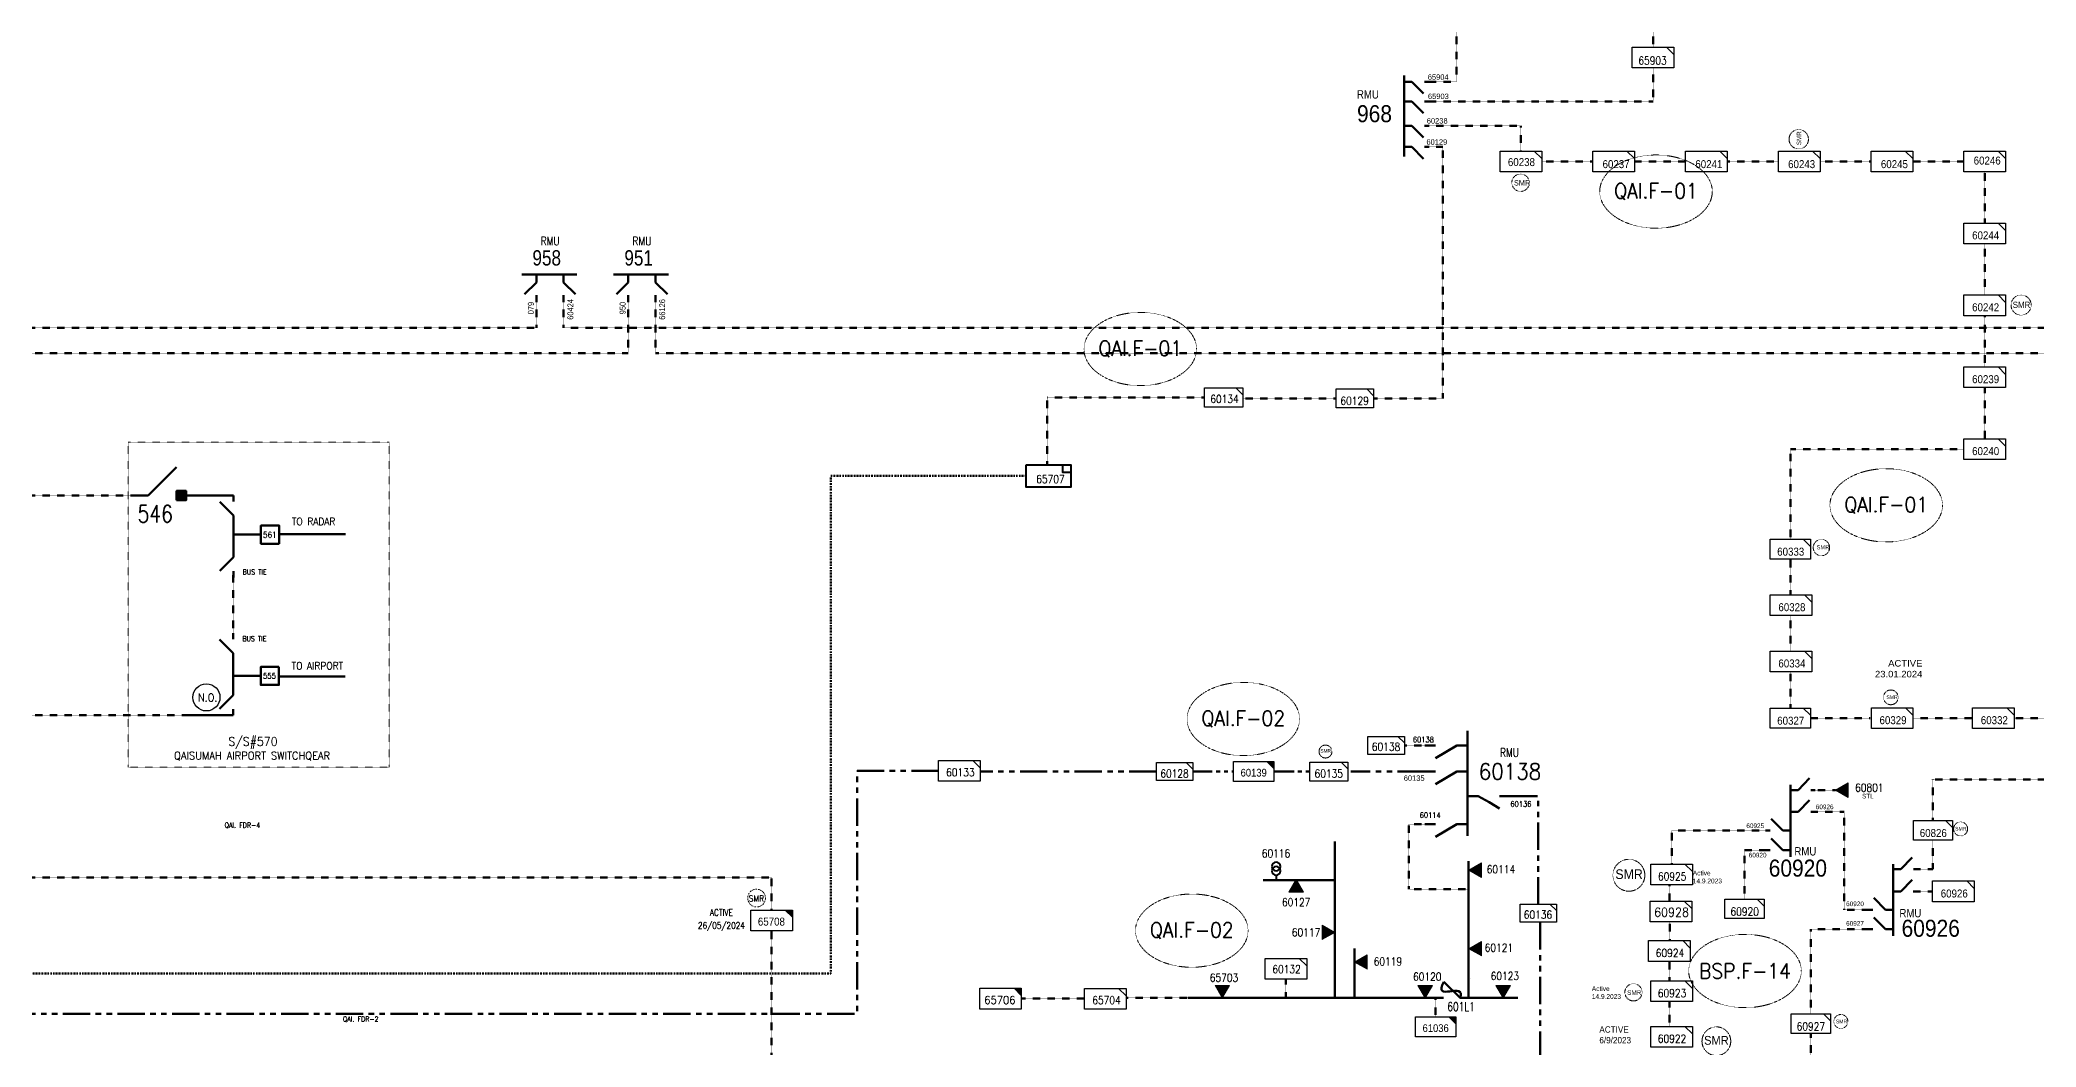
# Model space of a CAD drawing. Header units: metres. Extents: x 65984 to 144644, y -19036 to 23726.
# Drawn here: x 130763 to 131934, y 21586 to 22177 of the extents above; entities that cross this region are included whole.
import ezdxf
from ezdxf.enums import TextEntityAlignment as Align

# ---------------------------------------------------------------- set-up
doc = ezdxf.new("R2010")
doc.units = ezdxf.units.M
doc.header["$MEASUREMENT"] = 0
for name, pattern in [('( Phantom )', [2.5, 1.25, -0.25, 0.25, -0.25, 0.25, -0.25]), ('DGN Style 2', [0.023128, 0, -0.023128]), ('DGN Style 3', [0.013877, 0, -0.013877]), ('DGN Style 4', [1.6, 0.8, -0.4, 0, -0.4])]:
    doc.linetypes.add(name, pattern=pattern)
doc.layers.get('0').update_dxf_attribs({"color": 95, "lineweight": 40})
for name, color, linetype, lineweight in [('ABS', 7, 'Continuous', 40), ('ABS NUMBER', 112, 'Continuous', 30), ('d_eos', 111, 'Continuous', 40), ('d_eos no', 121, 'Continuous', 40), ('d_switch', 95, 'Continuous', 40), ('d_tf', 1, 'Continuous', 40), ('d_tf no', 6, 'Continuous', 40), ('d_ug cable', 95, 'Continuous', 40), ('d_village name', 7, 'Continuous', 40), ('fedr no', 95, 'Continuous', 40), ('GRID STATION  04', 7, 'Continuous', 40), ('Level 37', 7, 'Continuous', 0), ('SW N O', 114, 'Continuous', 30)]:
    doc.layers.add(name, color=color, linetype=linetype, lineweight=lineweight)
doc.styles.add('NASKHF', font='naskhf.shx', dxfattribs={"height": 8})
doc.styles.get("Standard").update_dxf_attribs({"font": 'txt.shx'})
doc.styles.add('Style-Arial', font='arial.ttf')
doc.styles.add('Style-ENGINEERING', font='ENGINEERING.shx')
doc.styles.add('Style-msdefault', font='msdefault.shx')
doc.styles.add('Style-simplex', font='simplex.shx')
doc.styles.add('Style-STANDARD', font='STANDARD.shx')

# ---------------------------------------------------------------- blocks, each defined once
blk = doc.blocks.new('TRANS_2_1')
at = {"color": 0, "linetype": 'Continuous', "lineweight": 0, "ltscale": 500, "flags": 128}
blk.add_lwpolyline([(8668600, 4991700), (8668600, -5008300), (9500, -8300)], close=True, dxfattribs=at)
at = {"color": 0, "linetype": 'Continuous', "lineweight": 0, "ltscale": 500}
blk.add_solid([(8668600, 4991700), (8668600, -5008300), (9500, -8300)], dxfattribs=at)
blk = doc.blocks.new('01_1_1')
at = {"color": 0, "linetype": 'Continuous', "lineweight": 0, "ltscale": 500, "xscale": 0.0005, "yscale": 0.0005, "rotation": 90.00000000000001}
blk.add_blockref('TRANS_2_1', (0, 1), dxfattribs=at)
blk = doc.blocks.new('TFU_1_1')
at = {"layer": 'd_switch', "color": 0, "linetype": 'Continuous', "lineweight": 40, "ltscale": 500}
blk.add_line((0, 5000), (0, 0), dxfattribs=at)
for centre in [(0, 15000), (0, 10000)]:
    blk.add_circle(centre, 5000, dxfattribs=at)
blk = doc.blocks.new('TF_1_1')
at = {"layer": 'd_village name', "color": 0, "linetype": 'Continuous', "lineweight": 30, "ltscale": 500}
blk.add_line((3150, 2475), (4950, 675), dxfattribs=at)
blk.add_3dface([(-5050, 2475), (4950, 2475), (4950, -2525), (-5050, -2525)], dxfattribs=at)
blk = doc.blocks.new('SS_1_1')
at = {"layer": 'd_village name', "color": 0, "linetype": 'ByBlock', "lineweight": -2, "ltscale": 500, "flags": 128}
blk.add_lwpolyline([(3475, 2125), (5225, 2125), (5225, 375)], close=True, dxfattribs=at)
at = {"layer": 'd_village name', "color": 0, "linetype": 'ByBlock', "lineweight": -2, "ltscale": 500, "extrusion": (0, 0, -1)}
blk.add_solid([(-3475, 2125), (-5225, 2125), (-5225, 375)], dxfattribs=at)
at = {"layer": 'd_village name', "color": 0, "linetype": 'ByBlock', "lineweight": -2, "ltscale": 500}
blk.add_3dface([(-4775, 2125), (5225, 2125), (5225, -2875), (-4775, -2875)], dxfattribs=at)
blk = doc.blocks.new('TF3_3_1')
at = {"layer": 'd_village name', "color": 0, "linetype": 'Continuous', "lineweight": -2, "ltscale": 500}
for p, q in [((5650, 4500), (9150, 4500)), ((9150, 4500), (9150, 1000))]:
    blk.add_line(p, q, dxfattribs=at)
at = {"layer": 'd_village name', "color": 0, "linetype": 'Continuous', "lineweight": -2, "ltscale": 500, "flags": 128}
blk.add_lwpolyline([(9150, 1000), (5650, 1000), (5650, 4500)], dxfattribs=at)
at = {"layer": 'd_village name', "color": 0, "linetype": 'Continuous', "lineweight": -2, "ltscale": 500}
blk.add_3dface([(-10850, 4500), (9150, 4500), (9150, -5500), (-10850, -5500)], dxfattribs=at)
blk = doc.blocks.new('FUSE01_1')
at = {"color": 0, "linetype": 'ByBlock', "lineweight": -2, "ltscale": 500}
blk.add_line((0, -8575), (0, -11275), dxfattribs=at)
at = {"color": 0, "linetype": 'ByBlock', "lineweight": -2, "ltscale": 500, "flags": 128}
blk.add_lwpolyline([(0, 25), (0, -2875), (-5600, -8475)], dxfattribs=at)
at = {"color": 0, "linetype": 'ByBlock', "lineweight": -2, "ltscale": 500}
blk.add_open_spline([(-5600, -8475), (1700, -12675), (-5800, -675), (0, -2875)], degree=3, dxfattribs=at)
blk = doc.blocks.new('ABS2_1_1')
at = {"color": 0, "linetype": 'ByBlock', "lineweight": -2, "ltscale": 500}
for q in [(-29900, 43500), (0, 0)]:
    blk.add_line((0, 13600), q, dxfattribs=at)
at = {"color": 0, "linetype": 'ByBlock', "lineweight": -2, "ltscale": 500, "flags": 128}
for points in [[(5000, 43600), (-5000, 43600), (-5000, 53600), (5000, 53600)], [(3791, 49653), (3791, 49653), (3791, 49653)]]:
    blk.add_lwpolyline(points, close=True, dxfattribs=at)
at = {"color": 0, "linetype": 'ByBlock', "lineweight": -2, "ltscale": 500}
for points in [[(5000, 43600), (-5000, 43600), (5000, 53600), (-5000, 53600)], [(3791, 49653), (3791, 49653), (3791, 49653)]]:
    blk.add_solid(points, dxfattribs=at)
blk = doc.blocks.new('*U892')
at = {"layer": 'SW N O', "color": 3}
blk.add_circle((0, 0), 16.8, dxfattribs=at)
at = {"layer": 'SW N O', "color": 3, "style": 'Style-STANDARD'}
blk.add_text('N.O.', height=9.6, dxfattribs=at).set_placement((1.7, -0.2), align=Align.MIDDLE_CENTER)
blk = doc.blocks.new('*U747')
at = {"layer": 'ABS', "color": 7, "linetype": 'Continuous', "lineweight": 211, "ltscale": 0.118412}
for p, q in [((-8.3, 8.2), (-15.7, 8.2)), ((-8.3, 8.2), (7.9, -8.1)), ((15.7, 8.2), (8.3, 8.2))]:
    blk.add_line(p, q, dxfattribs=at)
blk = doc.blocks.new('*U985')
at = {"layer": 'GRID STATION  04', "color": 121, "linetype": 'Continuous', "lineweight": 211, "ltscale": 0.426762}
for p, q in [((-8.3, 8.2), (-15.7, 8.2)), ((-8.3, 8.2), (7.9, -8.1)), ((15.7, 8.2), (8.3, 8.2))]:
    blk.add_line(p, q, dxfattribs=at)
blk = doc.blocks.new('*U2301')
at = {"color": 134, "linetype": 'Continuous', "lineweight": 0, "flags": 128}
blk.add_lwpolyline([(18.3, 14.3), (28.6, 14.3), (28.6, 4)], close=True, dxfattribs=at)
at = {"color": 134, "linetype": 'Continuous', "lineweight": 30, "ltscale": 0.329369, "xscale": 0.005720000000000003, "yscale": 0.005720000000000003, "zscale": 0.0003802501302550676}
blk.add_blockref('TF_1_1', (0.3, 0.2), dxfattribs=at)
blk = doc.blocks.new('*U2302')
at = {"color": 2, "linetype": 'Continuous', "lineweight": 0, "flags": 128}
blk.add_lwpolyline([(18.3, 14.3), (28.6, 14.3), (28.6, 4)], close=True, dxfattribs=at)
at = {"color": 2, "linetype": 'Continuous', "lineweight": 30, "ltscale": 0.329369, "xscale": 0.005720000000000003, "yscale": 0.005720000000000003, "zscale": 0.0003802501302550676}
blk.add_blockref('TF_1_1', (0.3, 0.2), dxfattribs=at)
blk = doc.blocks.new('*U2353')
at = {"color": 251, "linetype": 'Continuous', "lineweight": 0, "flags": 128}
blk.add_lwpolyline([(18.3, 14.3), (28.6, 14.3), (28.6, 4)], close=True, dxfattribs=at)
at = {"color": 251, "linetype": 'Continuous', "lineweight": 30, "ltscale": 0.336055, "xscale": 0.005720000000000001, "yscale": 0.005720000000000001, "zscale": 0.0003690127053334696}
blk.add_blockref('TF_1_1', (0.3, 0.2), dxfattribs=at)
blk = doc.blocks.new('*U2354')
at = {"color": 2, "linetype": 'Continuous', "lineweight": 0, "flags": 128}
blk.add_lwpolyline([(18.3, 14.3), (28.6, 14.3), (28.6, 4)], close=True, dxfattribs=at)
at = {"color": 2, "linetype": 'Continuous', "lineweight": 30, "ltscale": 0.336055, "xscale": 0.005720000000000001, "yscale": 0.005720000000000001, "zscale": 0.0003690127053334696}
blk.add_blockref('TF_1_1', (0.3, 0.2), dxfattribs=at)

msp = doc.modelspace()

# ---------------------------------------------------------------- linework, layer by layer
at = {"color": 251, "linetype": 'DGN Style 3', "lineweight": 140}
for p, q in [((131709.4, 22172.5), (131709.4, 22196)), ((131644, 22105.5), (131674, 22105.5)), ((131698.4, 22105.5), (131728.4, 22105.5)), ((131752.8, 22105.5), (131782.8, 22105.5)), ((131807.2, 22105.5), (131837.2, 22105.5)), ((131861.6, 22105.5), (131891.6, 22105.5)), ((131903.8, 22099.4), (131903.8, 22069.4)), ((131903.8, 22057.2), (131903.8, 22027.2)), ((131903.8, 22015), (131903.8, 21985)), ((131903.8, 21972.8), (131903.8, 21942.8)), ((131354, 21967), (131354, 21927.5)), ((131446.2, 21967), (131354, 21967))]:
    msp.add_line(p, q, dxfattribs=at)
at = {"color": 7, "linetype": 'DGN Style 3', "lineweight": 140}
for p, q in [((130751.3, 21909.4), (130822.2, 21909.4)), ((131575.5, 21762.8), (131563.5, 21762.8)), ((131802.2, 21736.6), (131802.2, 21736.6)), ((131862.4, 21690.2), (131862.4, 21690.2))]:
    msp.add_line(p, q, dxfattribs=at)
at = {"color": 134, "linetype": 'DGN Style 3', "lineweight": 140}
for p, q in [((131803.7, 21736.6), (131816.3, 21736.6)), ((131864.6, 21677.1), (131873.2, 21677.1))]:
    msp.add_line(p, q, dxfattribs=at)
at = {"color": 22, "linetype": 'Continuous', "lineweight": 100, "ltscale": 0.426762}
for p, q in [((131522.6, 21614.6), (131522.6, 21706.5)), ((131601.1, 21614.6), (131601.1, 21694.8)), ((131534.3, 21614.6), (131534.3, 21643.7)), ((131436.5, 21614.6), (131581.8, 21614.6)), ((131598.8, 21614.6), (131630, 21614.6))]:
    msp.add_line(p, q, dxfattribs=at)
at = {"color": 22, "linetype": 'DGN Style 3', "lineweight": 140}
msp.add_line((131581.8, 21614.6), (131581.8, 21603.5), dxfattribs=at)
at = {"color": 251, "linetype": 'DGN Style 3', "lineweight": 140, "flags": 128}
for points in [[(131578, 22190.9), (131594.1, 22190.9), (131594.1, 22152.2), (131577.9, 22152.2)], [(131578, 22140.7), (131709.3, 22140.7), (131709.3, 22160.3)], [(131631.8, 22111.6), (131631.8, 22126.4), (131577.6, 22126.4)], [(131545.4, 21966.4), (131586, 21966.4), (131586, 22114), (131578, 22114)], [(131468.7, 21966.4), (131523.3, 21966.4)]]:
    msp.add_lwpolyline(points, dxfattribs=at)
at = {"color": 7, "linetype": 'DGN Style 2', "lineweight": 13, "flags": 128}
msp.add_lwpolyline([(130815.2, 21940.7), (130968.1, 21940.7), (130968.1, 21750.1), (130815.2, 21750.1)], close=True, dxfattribs=at)
at = {"color": 251, "linetype": 'DGN Style 4', "lineweight": 140, "flags": 128}
msp.add_lwpolyline([(130523.2, 21635.9), (130523.2, 21628.9), (131227.2, 21628.9), (131227.2, 21921), (131341.8, 21921)], dxfattribs=at)
at = {"color": 7, "linetype": 'DGN Style 3', "lineweight": 140, "flags": 128}
for points in [[(130374.7, 21738), (130374.7, 21685.2), (131192.4, 21685.2), (131192.4, 21666.2)], [(131192.4, 21654), (131192.4, 21553.2), (131219.2, 21553.2)]]:
    msp.add_lwpolyline(points, dxfattribs=at)
at = {"color": 134, "linetype": 'DGN Style 3', "lineweight": 140, "flags": 128}
for points in [[(131969.8, 21742.7), (131873.4, 21742.7), (131873.4, 21718.7)], [(131720.2, 21693.2), (131720.2, 21712.8), (131775.2, 21712.8)], [(131803.8, 21723.8), (131821.3, 21723.8), (131821.3, 21666.4)], [(131775.2, 21701.3), (131775.2, 21701.3), (131762.9, 21701.3), (131762.9, 21672.6)], [(131873.4, 21707.3), (131873.4, 21690.2), (131864.7, 21690.2)], [(131718.9, 21671.6), (131718.9, 21681)], [(131835.4, 21666.4), (131821.3, 21666.4)], [(131719.2, 21648.4), (131719.2, 21659)], [(131801.8, 21605.2), (131801.8, 21654.9), (131835.4, 21654.9)], [(131718.9, 21624.7), (131718.9, 21635.9)], [(131718.9, 21598), (131718.9, 21612.5)], [(131801.8, 21593.7), (131801.8, 21568), (131598.4, 21568), (131598.4, 21556.1), (131578.8, 21556.1)]]:
    msp.add_lwpolyline(points, dxfattribs=at)
at = {"color": 22, "linetype": 'Continuous', "lineweight": 100, "ltscale": 0.426762, "flags": 128}
msp.add_lwpolyline([(131522.6, 21683.8), (131480.7, 21683.8)], dxfattribs=at)
at = {"color": 22, "linetype": 'DGN Style 3', "lineweight": 140, "flags": 128}
msp.add_lwpolyline([(131494, 21625.6), (131494, 21614.8)], dxfattribs=at)
at = {"layer": 'd_eos', "color": 7, "linetype": 'Continuous', "lineweight": 211, "ltscale": 0.625574}
for p, q in [((131563.3, 22108.3), (131563.3, 22156)), ((131563.3, 22152.2), (131567.9, 22152.2)), ((131567.9, 22152.2), (131574.6, 22145.3)), ((131575.2, 22152.2), (131578, 22152.2)), ((131563.3, 22140.7), (131567.9, 22140.7)), ((131567.9, 22140.7), (131574.6, 22133.8)), ((131575.2, 22140.7), (131578, 22140.7)), ((131563.3, 22126.4), (131567.9, 22126.4)), ((131567.9, 22126.4), (131574.6, 22119.5)), ((131575.2, 22126.4), (131578, 22126.4)), ((131563.3, 22114), (131567.9, 22114)), ((131567.9, 22114), (131574.6, 22107.1)), ((131575.2, 22114), (131578, 22114)), ((131789.8, 21739.6), (131789.8, 21697.5)), ((131789.8, 21736.6), (131794.4, 21736.6)), ((131794.4, 21736.6), (131801, 21743.5)), ((131801.7, 21736.6), (131804.4, 21736.6)), ((131794.4, 21723.8), (131801, 21730.7)), ((131778, 21712.8), (131775.2, 21712.8)), ((131785.3, 21712.8), (131778.6, 21719.7)), ((131789.8, 21712.8), (131785.3, 21712.8)), ((131789.8, 21723.8), (131794.4, 21723.8)), ((131801.7, 21723.8), (131804.4, 21723.8)), ((131778, 21701.3), (131775.2, 21701.3)), ((131785.3, 21701.3), (131778.6, 21708.2)), ((131789.8, 21701.3), (131785.3, 21701.3)), ((131850, 21693.2), (131850, 21651.1)), ((131850, 21690.2), (131854.6, 21690.2)), ((131854.6, 21690.2), (131861.3, 21697.1)), ((131861.9, 21690.2), (131864.7, 21690.2)), ((131854.5, 21677.1), (131861.2, 21684)), ((131838.2, 21666.4), (131835.4, 21666.4)), ((131845.5, 21666.4), (131838.8, 21673.3)), ((131850, 21666.4), (131845.5, 21666.4)), ((131850, 21677.1), (131854.5, 21677.1)), ((131861.8, 21677.1), (131864.6, 21677.1)), ((131838.2, 21654.9), (131835.4, 21654.9)), ((131845.5, 21654.9), (131838.8, 21661.8)), ((131850, 21654.9), (131845.5, 21654.9))]:
    msp.add_line(p, q, dxfattribs=at)
at = {"layer": 'd_eos', "color": 7, "linetype": 'Continuous', "lineweight": 211, "ltscale": 0.638341}
for p, q in [((131078.2, 22039.1), (131045.9, 22039.1)), ((131054.6, 22034.4), (131047.6, 22027.6)), ((131054.6, 22039.1), (131054.6, 22034.4)), ((131070.4, 22039.1), (131070.4, 22034.4)), ((131070.4, 22034.4), (131077.4, 22027.6)), ((131132, 22039.1), (131099.7, 22039.1)), ((131108.4, 22034.4), (131101.4, 22027.6)), ((131108.4, 22039.1), (131108.4, 22034.4)), ((131124.3, 22039.1), (131124.3, 22034.4)), ((131124.3, 22034.4), (131131.3, 22027.6)), ((131054.6, 22027), (131054.6, 22024.2)), ((131070.4, 22027), (131070.4, 22024.2)), ((131108.4, 22027), (131108.4, 22024.2)), ((131124.3, 22027), (131124.3, 22024.2))]:
    msp.add_line(p, q, dxfattribs=at)
at = {"layer": 'd_eos', "color": 7, "linetype": 'Continuous', "lineweight": 211, "ltscale": 0.702598}
for p, q in [((131600.5, 21771.3), (131600.5, 21709.8)), ((131581.8, 21762.8), (131575.5, 21762.8)), ((131594.3, 21762.8), (131581.8, 21755.3)), ((131600.5, 21762.8), (131594.3, 21762.8)), ((131581.7, 21747.5), (131575.5, 21747.5)), ((131588, 21743.8), (131581.7, 21740.1)), ((131594.3, 21747.5), (131588, 21743.8)), ((131600.5, 21747.5), (131594.3, 21747.5)), ((131600.5, 21733.1), (131606.8, 21733.1)), ((131606.8, 21733.1), (131613.1, 21729.4)), ((131613.1, 21729.4), (131619.3, 21725.7)), ((131619.3, 21733.1), (131625.6, 21733.1)), ((131581.8, 21716.6), (131575.5, 21716.6)), ((131594.3, 21716.6), (131581.8, 21709.2)), ((131600.5, 21716.6), (131594.3, 21716.6))]:
    msp.add_line(p, q, dxfattribs=at)
at = {"layer": 'd_ug cable', "color": 30, "linetype": 'DGN Style 3', "lineweight": 70}
for p, q in [((131054.6, 22007.9), (131054.6, 22024.2)), ((130505.3, 22007.9), (131054.6, 22007.9)), ((130850.3, 21780.5), (130652.9, 21780.5))]:
    msp.add_line(p, q, dxfattribs=at)
at = {"layer": 'd_ug cable', "color": 251, "linetype": 'DGN Style 3', "lineweight": 100}
for p, q in [((131789.8, 21851.2), (131789.8, 21872)), ((131789.8, 21818.2), (131789.8, 21839)), ((131789.8, 21784.7), (131789.8, 21806)), ((131801.6, 21778.8), (131836.6, 21778.8)), ((131861.7, 21778.8), (131896.7, 21778.8)), ((131921, 21778.8), (131956.7, 21778.8))]:
    msp.add_line(p, q, dxfattribs=at)
at = {"layer": 'd_ug cable', "color": 220, "linetype": 'DGN Style 3', "lineweight": 140}
msp.add_line((130876.7, 21863.3), (130876.7, 21828.7), dxfattribs=at)
at = {"layer": 'd_ug cable', "color": 22, "linetype": '( Phantom )', "lineweight": 100, "ltscale": 12.802868}
for p, q in [((131418.1, 21747.5), (131314.8, 21747.5)), ((131575.5, 21747.5), (131532, 21747.5))]:
    msp.add_line(p, q, dxfattribs=at)
at = {"layer": 'd_ug cable', "color": 22, "linetype": 'DGN Style 3', "lineweight": 140}
for p, q in [((131375.9, 21614.2), (131338.9, 21614.2)), ((131436.5, 21614.6), (131400.3, 21614.6))]:
    msp.add_line(p, q, dxfattribs=at)
at = {"layer": 'd_ug cable', "color": 18, "linetype": 'DGN Style 3', "lineweight": 100, "flags": 128}
msp.add_lwpolyline([(130582.3, 22024.2), (130582.3, 21992.9), (131108.4, 21992.9), (131108.4, 22024.2)], dxfattribs=at)
at = {"layer": 'd_ug cable', "color": 30, "linetype": 'DGN Style 3', "lineweight": 100, "flags": 128}
msp.add_lwpolyline([(131070.4, 22024.2), (131070.4, 22007.9), (132210.2, 22007.9)], dxfattribs=at)
at = {"layer": 'd_ug cable', "color": 18, "linetype": 'DGN Style 3', "lineweight": 106, "flags": 128}
msp.add_lwpolyline([(131124.3, 22024.2), (131124.3, 21992.9), (132210.2, 21992.9), (132210.2, 21927.4), (132540.9, 21927.4), (132540.9, 21877.2)], dxfattribs=at)
at = {"layer": 'd_ug cable', "color": 251, "linetype": 'DGN Style 3', "lineweight": 100, "flags": 128}
msp.add_lwpolyline([(131891.6, 21936.7), (131789.8, 21936.7), (131789.8, 21883.8)], dxfattribs=at)
at = {"layer": 'd_ug cable', "color": 22, "linetype": '( Phantom )', "lineweight": 100, "ltscale": 12.802868, "flags": 128}
for points in [[(131290.4, 21747.8), (131242.5, 21747.8), (131242.5, 21605.2), (130713.4, 21605.2), (130713.4, 21599.1)], [(131625.6, 21733.1), (131642, 21733.1), (131642, 21669.7)], [(131643.1, 21659), (131643.1, 21480.4), (131581.6, 21480.4), (131581.6, 21457.2), (131595.4, 21457.2)]]:
    msp.add_lwpolyline(points, dxfattribs=at)
at = {"layer": 'd_ug cable', "color": 22, "linetype": '( Phantom )', "lineweight": 100, "ltscale": 9.158398, "flags": 128}
for points in [[(131439.4, 21747.5), (131463.4, 21747.5)], [(131487.3, 21747.5), (131508, 21747.5)]]:
    msp.add_lwpolyline(points, dxfattribs=at)
at = {"layer": 'd_ug cable', "color": 22, "linetype": 'DGN Style 3', "lineweight": 140, "flags": 128}
msp.add_lwpolyline([(131575.5, 21716.6), (131566.1, 21716.6), (131566.1, 21678.5), (131600.9, 21678.5)], dxfattribs=at)
at = {"layer": 'd_ug cable', "color": 2, "linetype": 'DGN Style 3', "lineweight": 13}
for centre, radius in [((131794.7, 22118.5), 5.69), ((131631.6, 22093), 5.12), ((131925.1, 22021.2), 5.91), ((131808, 21878.9), 4.8), ((131848.7, 21791), 4.32), ((131889.6, 21713.8), 4.1), ((131695.1, 21686.6), 9.36), ((131697.8, 21617.9), 5.06), ((131746.4, 21589.2), 8.43), ((131819.4, 21600.8), 4.1)]:
    msp.add_circle(centre, radius, dxfattribs=at)
at = {"layer": 'd_ug cable', "color": 2, "linetype": 'DGN Style 3', "lineweight": 0}
msp.add_circle((131517.2, 21759.2), 3.8, dxfattribs=at)
at = {"layer": 'd_ug cable', "color": 2, "linetype": 'DGN Style 4', "lineweight": 13}
msp.add_circle((131183.6, 21673.2), 5.2, dxfattribs=at)
at = {"layer": 'fedr no', "color": 82, "linetype": 'DGN Style 3', "lineweight": 13, "true_color": 0x1dc70e}
for centre in [(131711, 22087.8), (131408.6, 21995.4), (131846, 21903.7), (131469, 21778.3), (131438.8, 21654.1), (131763.2, 21630.4)]:
    msp.add_ellipse(centre, major_axis=(33, 0), ratio=0.651175, dxfattribs=at)
at = {"layer": 'GRID STATION  04', "color": 121, "linetype": 'Continuous', "lineweight": 211, "ltscale": 0.426762}
for p, q in [((130848.1, 21909.5), (130854.7, 21909.5)), ((130876.9, 21909.5), (130854.7, 21909.5)), ((130876.9, 21897.7), (130876.9, 21875.5)), ((130903.7, 21886.8), (130942.5, 21886.8)), ((130876.7, 21792.4), (130876.7, 21814.5)), ((130903.5, 21803.2), (130942.3, 21803.2)), ((130876.7, 21780.5), (130850.3, 21780.5))]:
    msp.add_line(p, q, dxfattribs=at)
at = {"layer": 'GRID STATION  04', "color": 121, "linetype": 'Continuous', "lineweight": 140, "ltscale": 0.426762, "flags": 128}
for points in [[(130903.7, 21881.1), (130893, 21881.1), (130893, 21891.8), (130903.7, 21891.8)], [(130903.5, 21808.9), (130892.9, 21808.9), (130892.9, 21798.3), (130903.5, 21798.3)]]:
    msp.add_lwpolyline(points, close=True, dxfattribs=at)
at = {"layer": 'GRID STATION  04', "color": 121, "linetype": 'Continuous', "lineweight": 211, "ltscale": 0.426762, "flags": 128}
for points in [[(130876.9, 21886.6), (130893.2, 21886.6)], [(130876.6, 21803.6), (130892.9, 21803.6)]]:
    msp.add_lwpolyline(points, dxfattribs=at)

# ---------------------------------------------------------------- block references
at = {"color": 251, "linetype": 'Continuous', "lineweight": 30, "ltscale": 0.61027, "xscale": 0.002441080165275587, "yscale": 0.002441080165275587, "zscale": 0.002441080165275587}
msp.add_blockref('TF_1_1', (131709.4, 22166.5), dxfattribs=at)
at = {"color": 2, "linetype": 'Continuous', "lineweight": 30, "ltscale": 0.343052, "zscale": 0.0001524673996290517}
for p, xscale, yscale in [((131631.9, 22105.5), 0.002439478394064826, 0.002439478394064826), ((131795.1, 22105.5), 0.002439478394064826, 0.002439478394064826), ((131849.6, 21778.9), 0.002439478394064827, 0.002439478394064827), ((131720.3, 21687.1), 0.002439478394064827, 0.002439478394064827)]:
    msp.add_blockref('TF_1_1', p, dxfattribs=dict(at, xscale=xscale, yscale=yscale))
at = {"color": 251, "linetype": 'Continuous', "lineweight": 30, "ltscale": 0.343052, "zscale": 0.0001524673996290517}
for p, xscale, yscale in [((131686.3, 22105.5), 0.002439478394064826, 0.002439478394064826), ((131740.7, 22105.5), 0.002439478394064826, 0.002439478394064826), ((131849.5, 22105.5), 0.002439478394064826, 0.002439478394064826), ((131903.9, 22105.5), 0.002439478394064826, 0.002439478394064826), ((131903.9, 22063.3), 0.002439478394064827, 0.002439478394064827), ((131903.9, 22021.1), 0.002439478394064827, 0.002439478394064827), ((131903.9, 21978.9), 0.002439478394064827, 0.002439478394064827), ((131903.9, 21936.7), 0.002439478394064827, 0.002439478394064827), ((131790.3, 21845.2), 0.002439478394064827, 0.002439478394064827), ((131790.3, 21812.1), 0.002439478394064827, 0.002439478394064827), ((131909, 21778.9), 0.002439478394064827, 0.002439478394064827)]:
    msp.add_blockref('TF_1_1', p, dxfattribs=dict(at, xscale=xscale, yscale=yscale))
at = {"color": 251, "linetype": 'Continuous', "lineweight": 30, "ltscale": 0.576965, "xscale": 0.002241249683795017, "yscale": 0.002241249683795017, "zscale": 0.002441080165275587}
msp.add_blockref('TF_1_1', (131457.6, 21967), dxfattribs=at)
at = {"color": 251, "linetype": 'Continuous', "lineweight": 30, "ltscale": 0.570664, "xscale": 0.002203442292134925, "yscale": 0.002203442292134925, "zscale": 0.002441080165275587}
msp.add_blockref('TF_1_1', (131534.5, 21966.5), dxfattribs=at)
at = {"color": 251, "linetype": 'Continuous', "lineweight": 40, "ltscale": 0.675294, "xscale": 0.001305428079052737, "yscale": 0.001305428079052737, "zscale": 0.001305428079052737, "rotation": 359.9999999999999}
msp.add_blockref('TF3_3_1', (131355.9, 21921.6), dxfattribs=at)
at = {"color": 2, "linetype": 'Continuous', "lineweight": 0}
for name, p, xscale, yscale, zscale in [('*U2354', (131789.8, 21877.9), 0.4131765584907703, 0.4131765584907703, 0.4131765584907703), ('*U2302', (131873.4, 21713), 0.4009660681162114, 0.4009660681162114, 0.4009660681162114), ('*U2302', (131801.8, 21599.5), 0.4009660681162114, 0.4009660681162114, 0.4009660681162114)]:
    msp.add_blockref(name, p, dxfattribs=dict(at, xscale=xscale, yscale=yscale, zscale=zscale))
at = {"color": 251, "linetype": 'Continuous', "lineweight": 0, "xscale": 0.4131765584907703, "yscale": 0.4131765584907703, "zscale": 0.4131765584907703}
msp.add_blockref('*U2353', (131789.8, 21778.8), dxfattribs=at)
at = {"color": 22, "linetype": 'Continuous', "lineweight": 30, "ltscale": 0.559197, "xscale": 0.002134639264648837, "yscale": 0.002134639264648837, "zscale": 0.002441080165275587}
for p in [(131552.9, 21762.8), (131642.1, 21664.4)]:
    msp.add_blockref('TF_1_1', p, dxfattribs=at)
at = {"color": 22, "linetype": 'Continuous', "lineweight": 30, "ltscale": 0.61027, "xscale": 0.002441080165275587, "yscale": 0.002441080165275587, "zscale": 0.002441080165275587}
for name, p in [('TF_1_1', (131302.7, 21747.9)), ('TF_1_1', (131494.1, 21631.8)), ('SS_1_1', (131326.1, 21615.1)), ('TF_1_1', (131388.2, 21614.2))]:
    msp.add_blockref(name, p, dxfattribs=at)
at = {"color": 22, "linetype": 'Continuous', "lineweight": 30, "ltscale": 0.557746, "xscale": 0.002129413477754509, "yscale": 0.002129413477754509, "zscale": 0.002441080165275587}
msp.add_blockref('TF_1_1', (131428.8, 21747.5), dxfattribs=at)
at = {"color": 22, "linetype": 'Continuous', "lineweight": 30, "ltscale": 0.43655, "xscale": 0.002359787924742457, "yscale": 0.002359787924742457, "zscale": 0.0005190276966656462}
for p in [(131474.6, 21748.4), (131581.3, 21598.5)]:
    msp.add_blockref('SS_1_1', p, dxfattribs=at)
at = {"color": 22, "linetype": 'Continuous', "lineweight": 30, "ltscale": 0.577255, "xscale": 0.002242988564826767, "yscale": 0.002242988564826767, "zscale": 0.002441080165275587}
msp.add_blockref('TF_1_1', (131519.3, 21747.5), dxfattribs=at)
at = {"color": 22, "linetype": 'Continuous', "lineweight": 40, "ltscale": 0.426762, "xscale": 0.0005121147199878851, "yscale": -0.0005121147199878851, "zscale": 0.0005121147199878851, "rotation": 180.0000000000001}
msp.add_blockref('TFU_1_1', (131488.3, 21684.1), dxfattribs=at)
at = {"color": 134, "linetype": 'Continuous', "lineweight": 30, "ltscale": 0.343052, "xscale": 0.002439478394064827, "yscale": 0.002439478394064827, "zscale": 0.0001524673996290517, "rotation": 0.0006653465783305477}
msp.add_blockref('TF_1_1', (131885.5, 21677.2), dxfattribs=at)
at = {"color": 2, "linetype": 'Continuous', "lineweight": 30, "ltscale": 0.61027, "xscale": 0.002441080165275587, "yscale": 0.002441080165275587, "zscale": 0.002441080165275587}
for name, p in [('SS_1_1', (131191.9, 21661)), ('TF_1_1', (131720.3, 21618.6)), ('TF_1_1', (131720.3, 21591.9))]:
    msp.add_blockref(name, p, dxfattribs=at)
at = {"color": 134, "linetype": 'Continuous', "lineweight": 30, "ltscale": 0.331762, "xscale": 0.002441027821848616, "yscale": 0.002441027821848616, "zscale": 0.0001372206596661465}
msp.add_blockref('TF_1_1', (131719.9, 21665.4), dxfattribs=at)
at = {"color": 134, "linetype": 'Continuous', "lineweight": 0, "xscale": 0.4009660681162114, "yscale": 0.4009660681162114, "zscale": 0.4009660681162114}
msp.add_blockref('*U2301', (131762.9, 21666.9), dxfattribs=at)
at = {"color": 134, "linetype": 'Continuous', "lineweight": 30, "ltscale": 0.343052, "xscale": 0.002439478394064827, "yscale": 0.002439478394064827, "zscale": 0.0001524673996290517}
msp.add_blockref('TF_1_1', (131719, 21642.2), dxfattribs=at)
at = {"color": 22, "linetype": 'Continuous', "lineweight": 106, "ltscale": 0.426762, "xscale": 0.001707049066626284, "yscale": 0.001707049066626284, "zscale": 0.001707049066626284, "rotation": 270.0000000000251}
msp.add_blockref('FUSE01_1', (131601.1, 21614.6), dxfattribs=at)
at = {"layer": 'ABS', "color": 7, "linetype": 'Continuous', "lineweight": 211, "ltscale": 0.829472, "xscale": 0.000555747191877611, "yscale": 0.000555747191877611, "zscale": 0.0003680335276451397, "rotation": 269.9999999999995}
msp.add_blockref('ABS2_1_1', (130819.3, 21909.4), dxfattribs=at)
at = {"layer": 'ABS', "color": 7, "linetype": 'Continuous', "lineweight": 211, "ltscale": 0.118412, "xscale": 0.4899999999999999, "yscale": 0.4899999999999999, "zscale": 0.4899999999999999, "rotation": 269.9999999999999}
msp.add_blockref('*U747', (130872.9, 21869.1), dxfattribs=at)
at = {"layer": 'ABS', "color": 7, "linetype": 'Continuous', "lineweight": 211, "ltscale": 0.118412, "extrusion": (0, 0, -1), "xscale": 0.4899999999999999, "yscale": 0.4899999999999999, "zscale": 0.4899999999999999, "rotation": 89.99999999999997}
msp.add_blockref('*U747', (-130872.7, 21821), dxfattribs=at)
at = {"layer": 'd_tf', "color": 134, "linetype": 'Continuous', "lineweight": 0, "ltscale": 0.426762, "xscale": 8.535245333131417e-07, "yscale": 8.535245333131417e-07, "zscale": 8.535245333131417e-07, "rotation": 359.9999999999999}
msp.add_blockref('TRANS_2_1', (131816.3, 21736.6), dxfattribs=at)
at = {"layer": 'd_tf', "color": 22, "linetype": 'Continuous', "lineweight": 0, "ltscale": 0.426762}
for name, p, xscale, yscale, zscale in [('TRANS_2_1', (131601.2, 21689.6), 8.535245333131417e-07, -8.535245333131417e-07, 8.535245333131417e-07), ('TRANS_2_1', (131601.3, 21643.5), 8.535245333131417e-07, 8.535245333131417e-07, 8.535245333131417e-07), ('TRANS_2_1', (131534.3, 21635.7), 8.535245333131417e-07, 8.535245333131417e-07, 8.535245333131417e-07), ('01_1_1', (131602.4, 21626.3), 5.121147199878849e-07, 5.121147199878849e-07, 5.121147199878849e-07)]:
    msp.add_blockref(name, p, dxfattribs=dict(at, xscale=xscale, yscale=yscale, zscale=zscale))
at = {"layer": 'd_tf', "color": 22, "linetype": 'Continuous', "lineweight": 0, "ltscale": 0.426762, "xscale": 8.535245333131417e-07, "zscale": 8.535245333131417e-07}
for p, yscale, rotation in [((131500, 21684.1), -8.535245333131417e-07, 269.9999999999999), ((131522.6, 21653.1), 8.535245333131417e-07, 180.0000000000003), ((131456.7, 21614.6), 8.535245333131417e-07, 89.9999999999999), ((131575.7, 21614.6), 8.535245333131417e-07, 90.00000000000027), ((131621.4, 21614.6), 8.535245333131417e-07, 90.0000000000002)]:
    msp.add_blockref('TRANS_2_1', p, dxfattribs=dict(at, yscale=yscale, rotation=rotation))
at = {"layer": 'GRID STATION  04', "color": 121, "linetype": 'Continuous', "lineweight": 211, "ltscale": 0.426762, "extrusion": (0, 0, -1), "xscale": 0.4899999999999999, "yscale": 0.4899999999999999, "zscale": 0.4899999999999999, "rotation": 89.99999999999997}
msp.add_blockref('*U985', (-130872.9, 21901.8), dxfattribs=at)
at = {"layer": 'GRID STATION  04', "color": 121, "linetype": 'Continuous', "lineweight": 211, "ltscale": 0.426762, "xscale": 0.4899999999999999, "yscale": 0.4899999999999999, "zscale": 0.4899999999999999, "rotation": 269.9999999999999}
msp.add_blockref('*U985', (130872.7, 21788.2), dxfattribs=at)
at = {"layer": 'SW N O', "color": 3, "xscale": 0.474902051575435, "yscale": 0.474902051575435, "zscale": 0.474902051575435}
msp.add_blockref('*U892', (130861, 21791), dxfattribs=at)

# ---------------------------------------------------------------- texts
at = {"color": 7, "linetype": 'Continuous', "lineweight": 40, "style": 'Style-STANDARD', "width": 0.857143}
for s, p in [('QAI. FDR-4', (130882.1, 21716)), ('QAI. FDR-2', (130951.5, 21602.2))]:
    msp.add_text(s, height=2.99, dxfattribs=at).set_placement(p, align=Align.MIDDLE_CENTER)
at = {"color": 22, "linetype": 'Continuous', "lineweight": 80, "style": 'Style-STANDARD', "width": 0.833333}
msp.add_text('601L1', height=5.12, dxfattribs=at).set_placement((131596.7, 21609.5), align=Align.MIDDLE_CENTER)
at = {"color": 4, "insert": (131867.2, 21802.7), "char_height": 3.797, "attachment_point": 9}
msp.add_mtext('\\FENGINEERING;\\H1x;\\W1.09375;ACTIVE\\P23.01.2024', dxfattribs=at)
at = {"layer": 'ABS NUMBER', "color": 7, "lineweight": 140, "style": 'Style-STANDARD', "width": 0.88}
msp.add_text('546', height=10, dxfattribs=at).set_placement((130831, 21898.7), align=Align.MIDDLE_CENTER)
at = {"layer": 'd_eos no', "color": 7, "linetype": 'Continuous', "lineweight": 140, "style": 'Style-Arial', "width": 0.88}
for s, p in [('968', (131535.7, 22138.5)), ('60920', (131777.1, 21695.8)), ('60926', (131855, 21660.5))]:
    msp.add_text(s, height=10, dxfattribs=at).set_placement(p, align=Align.TOP_LEFT)
at = {"layer": 'd_eos no', "color": 7, "linetype": 'Continuous', "lineweight": 140, "style": 'Style-msdefault', "width": 0.833333}
for s, p in [('958', (131052.2, 22044.4)), ('951', (131106.1, 22044.4))]:
    msp.add_text(s, height=9, dxfattribs=at).set_placement(p)
at = {"layer": 'd_switch', "color": 134, "linetype": 'Continuous', "lineweight": 30, "style": 'Style-ENGINEERING', "width": 0.857143}
for s, p in [('60926', (131804.7, 21728.1)), ('STL', (131831.8, 21734.4)), ('60925', (131764, 21717)), ('60920', (131765.4, 21699.8)), ('60920', (131822.5, 21671.2)), ('60927', (131822.5, 21659.7))]:
    msp.add_text(s, height=2.73, dxfattribs=at).set_placement(p, align=Align.TOP_LEFT)
at = {"layer": 'd_tf no', "color": 251, "linetype": 'Continuous', "lineweight": 40, "width": 0.909091}
for s, style, p in [('65903', 'Style-STANDARD', (131709, 22164.7)), ('60237', 'Style-msdefault', (131687.6, 22103.9)), ('60241', 'Style-msdefault', (131742, 22103.9)), ('60245', 'Style-msdefault', (131850.8, 22103.9)), ('60246', 'Style-msdefault', (131905.2, 22106)), ('60244', 'Style-msdefault', (131904.3, 22062.1)), ('60242', 'Style-msdefault', (131904.3, 22019.9)), ('60239', 'Style-msdefault', (131904.3, 21977.7)), ('60134', 'Style-STANDARD', (131458, 21966.1)), ('60129', 'Style-STANDARD', (131534.3, 21965)), ('60240', 'Style-msdefault', (131904.3, 21935.5)), ('65707', 'Style-STANDARD', (131355.9, 21919.1)), ('60328', 'Style-msdefault', (131790.7, 21843.9)), ('60334', 'Style-msdefault', (131790.7, 21810.9)), ('60327', 'Style-msdefault', (131790, 21777.3)), ('60332', 'Style-msdefault', (131909.4, 21777.6))]:
    msp.add_text(s, height=4.69, dxfattribs=dict(at, style=style)).set_placement(p, align=Align.MIDDLE_CENTER)
at = {"layer": 'd_tf no', "color": 2, "linetype": 'Continuous', "lineweight": 40, "width": 0.909091}
for s, style, p in [('60238', 'Style-msdefault', (131632.1, 22105.1)), ('60243', 'Style-msdefault', (131796.4, 22103.9)), ('60333', 'Style-msdefault', (131790, 21876.5)), ('60826', 'Style-msdefault', (131873.6, 21711.4)), ('60925', 'Style-STANDARD', (131720.5, 21685.9)), ('65708', 'Style-msdefault', (131192.3, 21659.4)), ('60923', 'Style-STANDARD', (131720.4, 21617.4)), ('60927', 'Style-STANDARD', (131801.8, 21597.9)), ('60922', 'Style-STANDARD', (131720.4, 21590.7))]:
    msp.add_text(s, height=4.69, dxfattribs=dict(at, style=style)).set_placement(p, align=Align.MIDDLE_CENTER)
at = {"layer": 'd_tf no', "color": 1, "linetype": 'Continuous', "lineweight": 40, "style": 'Style-msdefault', "width": 0.945946}
for height, p in [(3.66, (131920.2, 22023.2)), (2.43, (131805.2, 21880.3)), (2.18, (131846.1, 21792.2)), (2.18, (131886.4, 21715)), (5.71, (131687.2, 21690.1)), (2.71, (131694.1, 21619.1)), (2.18, (131816.5, 21601.9)), (5.14, (131739.2, 21592.3))]:
    msp.add_text('SMR', height=height, dxfattribs=at).set_placement(p, align=Align.TOP_LEFT)
at = {"layer": 'd_tf no', "color": 121, "linetype": 'Continuous', "lineweight": 40, "style": 'Style-msdefault', "width": 0.909091}
msp.add_text('60329', height=4.69, dxfattribs=at).set_placement((131850, 21777.6), align=Align.MIDDLE_CENTER)
at = {"layer": 'd_tf no', "color": 1, "linetype": 'Continuous', "lineweight": 13, "style": 'Style-msdefault', "width": 0.945946}
msp.add_text('SMR', height=2.05, dxfattribs=at).set_placement((131514.2, 21760.6), align=Align.TOP_LEFT)
at = {"layer": 'd_tf no', "color": 22, "linetype": 'Continuous', "lineweight": 40, "width": 0.909091}
for s, height, style, p in [('60138', 4.69, 'Style-STANDARD', (131552.7, 21762)), ('60133', 4.69, 'Style-STANDARD', (131303.1, 21747)), ('60128', 4.69, 'Style-STANDARD', (131428.7, 21746.3)), ('60139', 4.54, 'Style-msdefault', (131475.1, 21746.8)), ('60135', 4.69, 'Style-STANDARD', (131519.1, 21746.3)), ('60116', 4.69, 'Style-STANDARD', (131488.2, 21699.4)), ('60114', 4.69, 'Style-STANDARD', (131620.1, 21690.1)), ('60127', 4.69, 'Style-STANDARD', (131500, 21670.8)), ('60136', 4.69, 'Style-STANDARD', (131641.8, 21663.5)), ('60117', 4.69, 'Style-STANDARD', (131505.8, 21653.1)), ('60121', 4.69, 'Style-STANDARD', (131618.9, 21644.1)), ('60132', 4.69, 'Style-STANDARD', (131494.4, 21631.5)), ('60119', 4.69, 'Style-STANDARD', (131553.8, 21636)), ('65703', 4.69, 'Style-STANDARD', (131457.7, 21626.5)), ('60120', 4.69, 'Style-STANDARD', (131576.9, 21627.1)), ('60123', 4.69, 'Style-STANDARD', (131622.4, 21627.5)), ('65706', 4.69, 'Style-simplex', (131326.3, 21613.4)), ('65704', 4.69, 'Style-STANDARD', (131388.8, 21613.3)), ('61036', 4.54, 'Style-msdefault', (131581.8, 21596.9))]:
    msp.add_text(s, height=height, dxfattribs=dict(at, style=style)).set_placement(p, align=Align.MIDDLE_CENTER)
at = {"layer": 'd_tf no', "color": 134, "linetype": 'Continuous', "lineweight": 40, "width": 0.909091}
for s, height, style, p in [('60801', 4.69, 'Style-STANDARD', (131836.1, 21738)), ('60928', 5.24, 'Style-simplex', (131720.1, 21664.9)), ('60920', 4.69, 'Style-STANDARD', (131763, 21665.3)), ('60924', 4.69, 'Style-STANDARD', (131719.2, 21641))]:
    msp.add_text(s, height=height, dxfattribs=dict(at, style=style)).set_placement(p, align=Align.MIDDLE_CENTER)
at = {"layer": 'd_tf no', "color": 134, "linetype": 'Continuous', "lineweight": 40, "style": 'Style-msdefault', "width": 0.909091}
msp.add_text('60926', height=4.69, rotation=0.0007, dxfattribs=at).set_placement((131885.9, 21675.9), align=Align.MIDDLE_CENTER)
at = {"layer": 'd_tf no', "color": 1, "linetype": 'Continuous', "lineweight": 13, "style": 'Style-simplex', "width": 0.909091}
msp.add_text('SMR', height=3.54, dxfattribs=at).set_placement((131183.5, 21673), align=Align.MIDDLE_CENTER)
at = {"layer": 'd_tf no', "color": 1, "linetype": 'Continuous', "lineweight": 40, "insert": (131793.5, 22115.1), "char_height": 2.637, "attachment_point": 1, "rotation": 90, "style": 'NASKHF'}
msp.add_mtext('\\Fmsdefault;\\H1x;\\W0.945946;SMR\\P', dxfattribs=at)
at = {"layer": 'd_tf no', "color": 1, "linetype": 'Continuous', "lineweight": 40, "insert": (131627.7, 22094.5), "char_height": 3.139, "attachment_point": 1, "style": 'NASKHF'}
msp.add_mtext('\\Fmsdefault;\\H1x;\\W0.945946;SMR\\P', dxfattribs=at)
at = {"layer": 'd_tf no', "color": 121, "linetype": 'Continuous', "lineweight": 40, "attachment_point": 1, "style": 'NASKHF'}
for s, insert, char_height in [('\\Fmsdefault;\\H1x;\\W0.945946;Active\\P14.9.2023', (131732.6, 21689.3), 2.792), ('\\Fmsdefault;\\H1x;\\W0.945946;Active\\P14.9.2023', (131673.4, 21621.5), 2.792), ('\\Fmsdefault;\\H1x;\\W0.945946;ACTIVE\\P6/9/2023', (131677.8, 21598), 3.772)]:
    msp.add_mtext(s, dxfattribs=dict(at, insert=insert, char_height=char_height))
at = {"layer": 'd_tf no', "color": 111, "linetype": 'Continuous', "lineweight": 13, "insert": (131163, 21660.3), "char_height": 3.802, "attachment_point": 5, "line_spacing_factor": 1.2, "style": 'Style-STANDARD'}
msp.add_mtext('\\H1x;\\W0.909091;ACTIVE\\P26/05/2024', dxfattribs=at)
at = {"layer": 'fedr no', "color": 6, "linetype": 'Continuous', "lineweight": 40, "attachment_point": 5, "style": 'Style-STANDARD'}
for s, insert, char_height in [('QAI.F-01', (131711, 22087.8), 8.85), ('QAI.F-01', (131408.6, 21995.4), 8.85), ('QAI.F-01', (131846, 21903.7), 8.85), ('QAI.F-02', (131469, 21778.3), 8.85), ('QAI.F-02', (131438.8, 21654.1), 8.85), ('\\pt469.169;BSP.F-14', (131763.2, 21630.4), 8.852)]:
    msp.add_mtext(s, dxfattribs=dict(at, insert=insert, char_height=char_height))
at = {"layer": 'GRID STATION  04', "color": 121, "linetype": 'Continuous', "lineweight": 40, "style": 'Style-STANDARD'}
for s, height, p in [('561', 3.41, (130898.2, 21886.4)), ('TO RADAR', 4.27, (130923.9, 21894.2)), ('BUS TIE', 2.96, (130889.3, 21864.6)), ('BUS TIE', 2.96, (130889.2, 21825.4)), ('TO AIRPORT', 4.27, (130926.1, 21809.5)), ('555', 3.24, (130898, 21803.6)), ('QAISUMAH AIRPORT SWITCHQEAR', 4.648, (130887.8, 21756.8))]:
    msp.add_text(s, height=height, dxfattribs=at).set_placement(p, align=Align.MIDDLE_CENTER)
at = {"layer": 'Level 37', "color": 7, "linetype": 'Continuous', "lineweight": 100, "style": 'Style-msdefault', "width": 0.86}
for p in [(131548.5, 22147.3), (131805, 21703.1), (131866.6, 21666.8)]:
    msp.add_text('RMU', height=4.9, rotation=0.0004, dxfattribs=at).set_placement(p, align=Align.TOP_RIGHT)
at = {"layer": 'Level 37', "color": 7, "linetype": 'Continuous', "lineweight": 53}
for s, height, style, width, p in [('65904', 3.17, 'Style-msdefault', 0.909091, (131583.3, 22155)), ('65903', 3.17, 'Style-msdefault', 0.909091, (131583.4, 22143.7)), ('60238', 3.17, 'Style-msdefault', 0.909091, (131582.7, 22129.3)), ('RMU', 4.99, 'Style-STANDARD', 0.854701, (131062.6, 22058.8)), ('RMU', 4.99, 'Style-STANDARD', 0.854701, (131116.4, 22058.8)), ('60138', 3.17, 'Style-STANDARD', 0.909091, (131574.6, 21766.2)), ('RMU', 4.99, 'Style-STANDARD', 0.854701, (131625.1, 21758.6)), ('60136', 3.17, 'Style-STANDARD', 0.909091, (131631.8, 21728.4)), ('60114', 3.17, 'Style-STANDARD', 0.909091, (131578.6, 21721.9))]:
    msp.add_text(s, height=height, dxfattribs=dict(at, style=style, width=width)).set_placement(p, align=Align.MIDDLE_CENTER)
at = {"layer": 'Level 37', "color": 7, "linetype": 'Continuous', "lineweight": 53, "style": 'Style-msdefault', "width": 0.909091}
for s, rotation, p in [('60129', 0.0005, (131582.5, 22116.9)), ('60135', 359.9993, (131569.2, 21743.6))]:
    msp.add_text(s, height=3.17, rotation=rotation, dxfattribs=at).set_placement(p, align=Align.MIDDLE_CENTER)
at = {"layer": 'Level 37', "color": 7, "linetype": 'Continuous', "lineweight": 53, "style": 'Style-msdefault', "width": 0.857143}
for s, p in [('079', (131049.5, 22015.8)), ('950', (131103.3, 22015.8))]:
    msp.add_text(s, height=3.5, rotation=90, dxfattribs=at).set_placement(p, align=Align.TOP_LEFT)
at = {"layer": 'Level 37', "color": 30, "linetype": 'Continuous', "lineweight": 53, "style": 'Style-msdefault', "width": 0.857143}
for s, p in [('60424', (131072.7, 22024.7)), ('66126', (131126.5, 22024.7))]:
    msp.add_text(s, height=3.5, rotation=89.9925, dxfattribs=at).set_placement(p, align=Align.TOP_RIGHT)
at = {"layer": 'Level 37', "color": 7, "linetype": 'Continuous', "lineweight": 120, "style": 'Style-STANDARD'}
msp.add_text('S/S#570', height=5.17, dxfattribs=at).set_placement((130888.3, 21765.1), align=Align.MIDDLE_CENTER)
at = {"layer": 'Level 37', "color": 7, "linetype": 'Continuous', "lineweight": 120, "style": 'Style-simplex', "width": 0.909091}
msp.add_text('60138', height=9.39, dxfattribs=at).set_placement((131625.4, 21747.5), align=Align.MIDDLE_CENTER)

doc.saveas('drawing.dxf')
